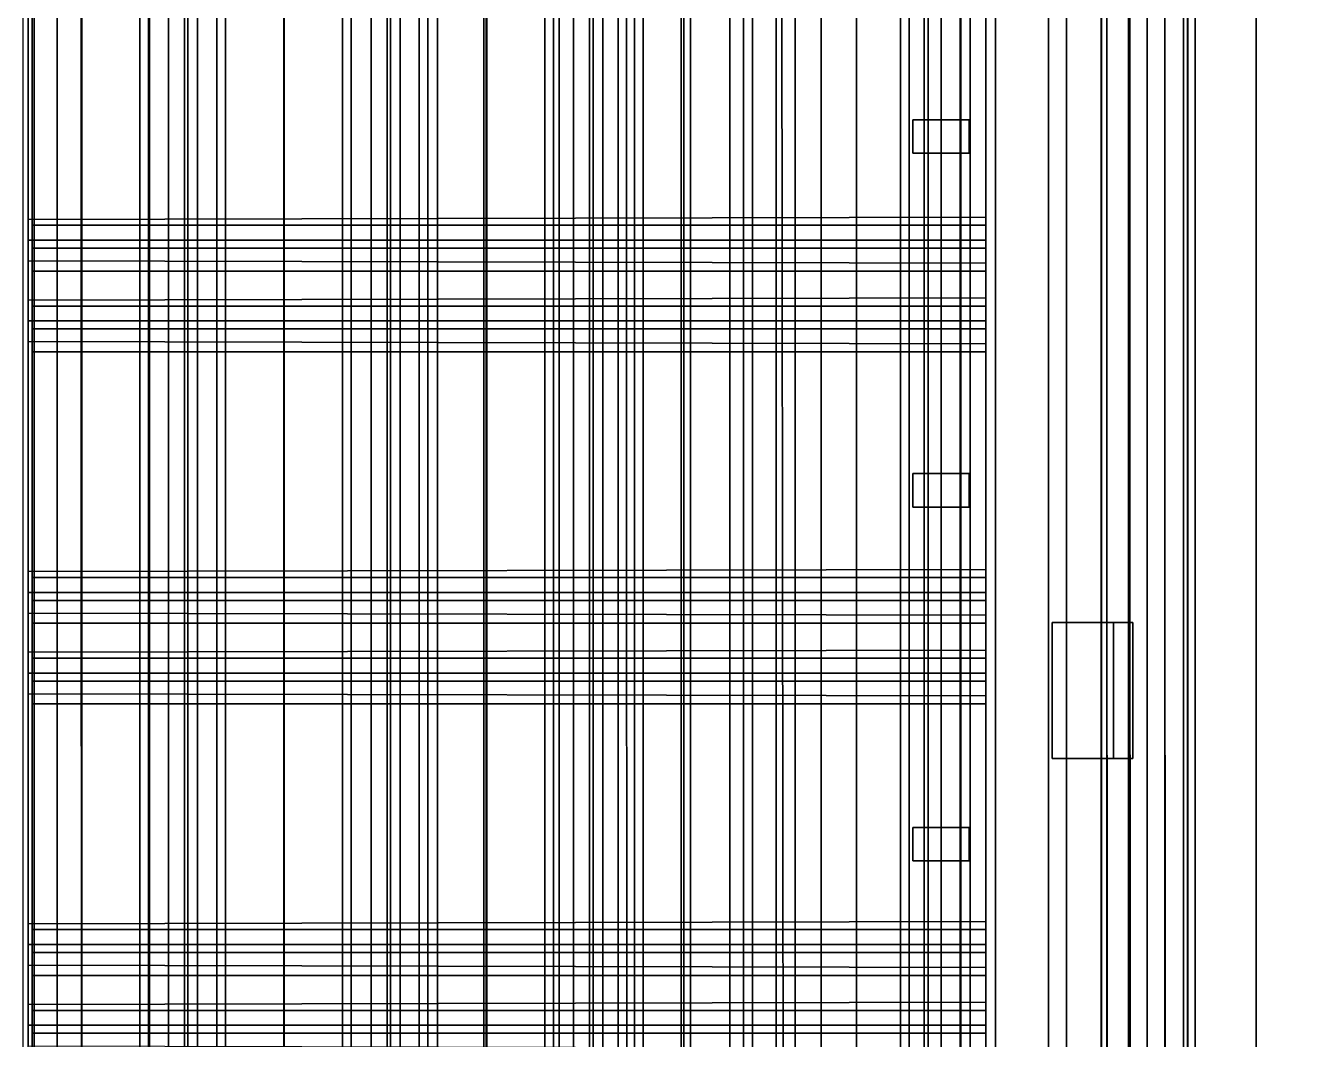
# Model space of a CAD drawing. Extents: x -7.1 to 8.3, y -8 to 8.
# Drawn here: x 3.812 to 5.397, y -0.459 to 0.797 of the extents above; entities that cross this region are included whole.
import ezdxf

# ---------------------------------------------------------------- set-up
doc = ezdxf.new("R2010")
doc.units = 0

msp = doc.modelspace()

# ---------------------------------------------------------------- linework, layer by layer
for points in [[(7.8057, 8), (-6.5579, 8), (7.8057, -8)], [(-6.5579, -8), (7.8057, -8), (-6.5579, 8)], [(7.8057, 8, -0.7914), (7.8057, -8, -0.7914), (-6.5579, -8, -0.7914)], [(-6.5579, -8, -0.7914), (-6.5579, 8, -0.7914), (7.8057, 8, -0.7914)], [(-3.2991, 4.2917, 0.1161), (-3.3991, -4.392, 0.1161), (5.2009, -4.392, 0.1161), (5.2009, 4.2917, 0.1161)], [(5.2009, 4.2917, 0.1161), (5.2009, -4.392, 0.1161), (5.2009, -4.392, 0.0161), (5.2009, 4.2917, 0.0161)], [(5.2457, -4.3267, 11.3955), (5.2457, 4.1167, 11.3955), (5.3359, 4.2159, 11.4367), (5.3359, -4.4259, 11.4367)], [(5.3359, -4.4259, 11.4367), (5.3359, 4.2159, 11.4367), (5.2602, 4.0183, 12.0671), (5.2602, -4.2283, 12.0671)], [(5.1775, -4.1564, 11.965), (5.1775, 3.9464, 11.965), (5.2457, 4.1167, 11.3955), (5.2457, -4.3267, 11.3955)], [(5.2508, 4.0495, 3.8661), (5.2508, -4.2499, 3.8661), (5.1508, -4.15, 3.8661), (5.1508, 3.9495, 3.8661)], [(5.2508, -4.2499, 3.6661), (5.2508, 4.0495, 3.6661), (5.1508, 3.9495, 3.6661), (5.1508, -4.15, 3.6661)], [(5.2508, 4.0495, 3.4661), (5.2508, -4.2499, 3.4661), (5.1508, -4.15, 3.4661), (5.1508, 3.9495, 3.4661)], [(5.2508, -4.2499, 3.2661), (5.2508, 4.0495, 3.2661), (5.1508, 3.9495, 3.2661), (5.1508, -4.15, 3.2661)], [(5.2508, -4.2499, 6.3661), (5.2508, 4.0495, 6.3661), (5.1508, 3.9495, 6.3661), (5.1508, -4.15, 6.3661)], [(5.2508, 4.0495, 6.5661), (5.2508, -4.2499, 6.5661), (5.1508, -4.15, 6.5661), (5.1508, 3.9495, 6.5661)], [(5.2508, -4.2499, 6.7661), (5.2508, 4.0495, 6.7661), (5.1508, 3.9495, 6.7661), (5.1508, -4.15, 6.7661)], [(5.2508, 4.0495, 6.9661), (5.2508, -4.2499, 6.9661), (5.1508, -4.15, 6.9661), (5.1508, 3.9495, 6.9661)], [(5.2224, 4.0211, 4.0661), (5.2224, -4.2215, 4.0661), (5.2508, -4.2499, 4.0376), (5.2508, 4.0495, 4.0376)], [(5.2508, 4.0495, 3.0945), (5.2508, -4.2499, 3.0945), (5.2224, -4.2215, 3.0661), (5.2224, 4.0211, 3.0661)], [(5.2508, 4.0495, 6.1945), (5.2508, -4.2499, 6.1945), (5.2224, -4.2215, 6.1661), (5.2224, 4.0211, 6.1661)], [(5.2224, 4.0211, 7.166), (5.2224, -4.2215, 7.166), (5.2508, -4.2499, 7.1376), (5.2508, 4.0495, 7.1376)], [(5.2508, 4.0495, 3.8661), (5.2508, 4.0495, 4.0376), (5.2508, -4.2499, 4.0376), (5.2508, -4.2499, 3.8661)], [(5.2508, 4.0495, 3.0945), (5.2508, 4.0495, 3.2661), (5.2508, -4.2499, 3.2661), (5.2508, -4.2499, 3.0945)], [(5.2508, 4.0495, 3.4661), (5.2508, 4.0495, 3.6661), (5.2508, -4.2499, 3.6661), (5.2508, -4.2499, 3.4661)], [(5.2508, 4.0495, 6.9661), (5.2508, 4.0495, 7.1376), (5.2508, -4.2499, 7.1376), (5.2508, -4.2499, 6.9661)], [(5.2508, 4.0495, 6.1945), (5.2508, 4.0495, 6.3661), (5.2508, -4.2499, 6.3661), (5.2508, -4.2499, 6.1945)], [(5.2508, 4.0495, 6.5661), (5.2508, 4.0495, 6.7661), (5.2508, -4.2499, 6.7661), (5.2508, -4.2499, 6.5661)], [(5.2513, -4.2504, 9.3363), (5.2508, 4.04, 9.336), (5.1508, 3.94, 9.336), (5.1512, -4.1504, 9.3363)], [(5.2508, 4.04, 9.556), (5.2513, -4.2504, 9.5564), (5.1512, -4.1504, 9.5564), (5.1508, 3.94, 9.556)], [(5.2513, -4.2504, 9.7764), (5.2508, 4.04, 9.776), (5.1508, 3.94, 9.776), (5.1512, -4.1504, 9.7764)], [(5.2508, 4.04, 9.996), (5.2512, -4.2504, 9.9964), (5.1513, -4.1504, 9.9964), (5.1508, 3.94, 9.996)], [(5.2224, 4.0115, 10.216), (5.2228, -4.2219, 10.2164), (5.2513, -4.2504, 10.188), (5.2508, 4.04, 10.1876)], [(5.2508, 4.04, 9.1445), (5.2513, -4.2504, 9.1448), (5.2228, -4.2219, 9.1163), (5.2224, 4.0115, 9.116)], [(5.2508, 4.04, 9.556), (5.2508, 4.04, 9.776), (5.2513, -4.2504, 9.7764), (5.2513, -4.2504, 9.5564)], [(5.2508, 4.04, 9.996), (5.2508, 4.04, 10.1876), (5.2513, -4.2504, 10.188), (5.2512, -4.2504, 9.9964)], [(5.2508, 4.04, 9.1445), (5.2508, 4.04, 9.336), (5.2513, -4.2504, 9.3363), (5.2513, -4.2504, 9.1448)], [(3.965, 3.2058, 12.0661), (3.965, -3.4158, 12.0661), (5.2602, -4.2283, 12.0671), (5.2602, 4.0183, 12.0671)], [(5.2224, 4.0211, 3.0661), (5.2224, -4.2215, 3.0661), (5.1793, -4.1784, 3.0661), (5.1793, 3.978, 3.0661)], [(5.2224, -4.2215, 4.0661), (5.2224, 4.0211, 4.0661), (5.1793, 3.978, 4.0661), (5.1793, -4.1784, 4.0661)], [(5.2224, -4.2215, 7.166), (5.2224, 4.0211, 7.166), (5.1793, 3.978, 7.166), (5.1793, -4.1784, 7.166)], [(5.2224, 4.0211, 6.1661), (5.2224, -4.2215, 6.1661), (5.1793, -4.1784, 6.1661), (5.1793, 3.978, 6.1661)], [(5.2224, 4.0115, 9.116), (5.2228, -4.2219, 9.1163), (5.1797, -4.1788, 9.1163), (5.1793, 3.9684, 9.116)], [(5.2228, -4.2219, 10.2164), (5.2224, 4.0115, 10.216), (5.1793, 3.9684, 10.216), (5.1797, -4.1788, 10.2164)], [(3.8009, 2.9, 3.0161), (3.8009, -3, 3.0161), (5.2009, -4.2, 3.0161), (5.2009, 3.9996, 3.0161)], [(5.2009, 3.9996, 2.9161), (5.2009, -4.2, 2.9161), (3.8009, -3, 2.9161), (3.8009, 2.9, 2.9161)], [(5.2009, 3.9996, 3.0161), (5.2009, -4.2, 3.0161), (5.2009, -4.2, 2.9161), (5.2009, 3.9996, 2.9161)], [(5.1508, 3.9495, 4.0376), (5.1508, -4.15, 4.0376), (5.1793, -4.1784, 4.0661), (5.1793, 3.978, 4.0661)], [(5.1793, 3.978, 3.0661), (5.1793, -4.1784, 3.0661), (5.1508, -4.15, 3.0945), (5.1508, 3.9495, 3.0945)], [(5.1793, 3.978, 6.1661), (5.1793, -4.1784, 6.1661), (5.1508, -4.15, 6.1945), (5.1508, 3.9495, 6.1945)], [(5.1508, 3.9495, 7.1376), (5.1508, -4.15, 7.1376), (5.1793, -4.1784, 7.166), (5.1793, 3.978, 7.166)], [(5.1508, 3.94, 10.1876), (5.1512, -4.1504, 10.188), (5.1797, -4.1788, 10.2164), (5.1793, 3.9684, 10.216)], [(5.1793, 3.9684, 9.116), (5.1797, -4.1788, 9.1163), (5.1512, -4.1504, 9.1448), (5.1508, 3.94, 9.1445)], [(5.1508, -4.15, 3.0945), (5.1508, -4.15, 3.2661), (5.1508, 3.9495, 3.2661), (5.1508, 3.9495, 3.0945)], [(5.1508, -4.15, 3.4661), (5.1508, -4.15, 3.6661), (5.1508, 3.9495, 3.6661), (5.1508, 3.9495, 3.4661)], [(5.1508, -4.15, 3.8661), (5.1508, -4.15, 4.0376), (5.1508, 3.9495, 4.0376), (5.1508, 3.9495, 3.8661)], [(5.1508, -4.15, 6.1945), (5.1508, -4.15, 6.3661), (5.1508, 3.9495, 6.3661), (5.1508, 3.9495, 6.1945)], [(5.1508, -4.15, 6.9661), (5.1508, -4.15, 7.1376), (5.1508, 3.9495, 7.1376), (5.1508, 3.9495, 6.9661)], [(5.1508, -4.15, 6.5661), (5.1508, -4.15, 6.7661), (5.1508, 3.9495, 6.7661), (5.1508, 3.9495, 6.5661)], [(5.1775, 3.9464, 11.965), (5.1775, -4.1564, 11.965), (3.965, -3.4158, 11.9661), (3.965, 3.2058, 11.9661)], [(5.1513, -4.1504, 9.9964), (5.1512, -4.1504, 10.188), (5.1508, 3.94, 10.1876), (5.1508, 3.94, 9.996)], [(5.1512, -4.1504, 9.5564), (5.1512, -4.1504, 9.7764), (5.1508, 3.94, 9.776), (5.1508, 3.94, 9.556)], [(5.1512, -4.1504, 9.1448), (5.1512, -4.1504, 9.3363), (5.1508, 3.94, 9.336), (5.1508, 3.94, 9.1445)], [(5.013, 3.9113, 9.0674), (5.013, -1.7104, 9.0672), (5.1439, -1.7104, 9.0667), (5.1439, 3.9113, 9.0669)], [(5.144, 3.795, 8.9236), (5.144, -4.05, 8.9234), (5.013, -4.05, 8.9239), (5.013, 3.795, 8.9241)], [(5.013, 3.795, 8.9241), (5.013, -4.05, 8.9239), (5.013, -4.05, 9.0672), (5.013, 3.795, 9.0674)], [(5.144, -4.05, 8.9234), (5.144, 3.795, 8.9236), (5.1439, 3.795, 9.0669), (5.1439, -4.05, 9.0667)], [(4.8409, -3.6239, 11.9216), (4.5766, -3.4882, 11.9216), (4.5766, 3.2971, 11.9216), (4.8409, 3.4327, 11.9216)], [(4.8409, 3.4327, 11.9216), (4.8409, 3.2971, 12.0651), (4.8409, -3.4882, 12.0651), (4.8409, -3.6239, 11.9216)], [(3.9531, 3.2785, 12.1538), (3.9531, -3.4697, 12.1539), (3.9639, -3.4883, 12.1486), (3.9638, 3.2971, 12.1486)], [(3.9638, 3.2971, 12.1486), (3.9639, -3.4883, 12.1486), (4.0127, -3.4883, 12.0642), (4.0127, 3.2971, 12.0642)], [(3.9886, -3.4697, 12.0589), (3.9886, 3.2785, 12.0589), (4.0127, 3.2971, 12.0642), (4.0127, -3.4883, 12.0642)], [(4.0484, 3.2971, 12.1476), (4.0085, 3.2971, 12.0628), (4.0085, -3.4883, 12.0628), (4.0485, -3.4883, 12.1477)], [(4.0245, 3.2785, 12.0577), (4.0245, -3.4697, 12.0577), (4.0085, -3.4883, 12.0628), (4.0085, 3.2971, 12.0628)], [(4.0592, -3.4697, 12.153), (4.0591, 3.2785, 12.153), (4.0484, 3.2971, 12.1476), (4.0485, -3.4883, 12.1477)], [(4.204, 3.2785, 12.1536), (4.204, -3.4697, 12.1536), (4.2148, -3.4883, 12.1484), (4.2147, 3.2971, 12.1484)], [(4.2147, 3.2971, 12.1484), (4.2148, -3.4883, 12.1484), (4.2636, -3.4883, 12.0639), (4.2636, 3.2971, 12.0639)], [(4.2395, -3.4697, 12.0586), (4.2395, 3.2785, 12.0586), (4.2636, 3.2971, 12.0639), (4.2636, -3.4883, 12.0639)], [(4.2989, 3.2971, 12.1428), (4.2594, 3.2971, 12.0579), (4.2594, -3.4883, 12.0579), (4.299, -3.4883, 12.1428)], [(4.2754, 3.2785, 12.0527), (4.2754, -3.4697, 12.0527), (4.2594, -3.4883, 12.0579), (4.2594, 3.2971, 12.0579)], [(4.3097, -3.4697, 12.1482), (4.3096, 3.2785, 12.1482), (4.2989, 3.2971, 12.1428), (4.299, -3.4883, 12.1428)], [(4.4545, 3.2785, 12.1494), (4.4545, -3.4697, 12.1494), (4.4653, -3.4883, 12.1442), (4.4653, 3.2971, 12.1442)], [(4.4653, 3.2971, 12.1442), (4.4653, -3.4883, 12.1442), (4.5145, -3.4883, 12.06), (4.5145, 3.2971, 12.06)], [(4.4904, -3.4697, 12.0545), (4.4904, 3.2785, 12.0545), (4.5145, 3.2971, 12.06), (4.5145, -3.4883, 12.06)], [(4.5456, 3.2971, 12.1478), (4.5102, 3.2971, 12.061), (4.5102, -3.4883, 12.061), (4.5456, -3.4883, 12.1478)], [(4.5265, 3.2785, 12.0567), (4.5265, -3.4697, 12.0567), (4.5102, -3.4883, 12.061), (4.5102, 3.2971, 12.061)], [(4.5561, -3.4697, 12.1537), (4.556, 3.2785, 12.1537), (4.5456, 3.2971, 12.1478), (4.5456, -3.4883, 12.1478)], [(4.5766, 3.2971, 11.9216), (4.5766, -3.4882, 11.9216), (4.5766, -3.4882, 12.038), (4.5766, 3.2971, 12.0381)], [(4.5766, 3.2971, 12.0381), (4.5766, -3.4882, 12.038), (4.8409, -3.4882, 12.0651), (4.8409, 3.2971, 12.0651)], [(4.7006, 3.2785, 12.1619), (4.7007, -3.4697, 12.162), (4.7117, -3.4883, 12.1573), (4.7117, 3.2971, 12.1573)], [(4.7117, 3.2971, 12.1573), (4.7117, -3.4883, 12.1573), (4.7649, -3.4883, 12.0756), (4.7649, 3.2971, 12.0756)], [(4.7411, -3.4697, 12.069), (4.7411, 3.2785, 12.069), (4.7649, 3.2971, 12.0756), (4.7649, -3.4883, 12.0756)], [(4.3793, 3.2955, 13.9151), (4.3793, -3.494, 13.9151), (4.3216, -3.494, 13.9944), (4.3216, 3.2955, 13.9944)], [(4.3216, 3.2955, 13.9944), (4.3216, -3.494, 13.9944), (4.3216, -3.494, 14.0925), (4.3216, 3.2955, 14.0925)], [(4.3216, 3.2955, 14.0925), (4.3216, -3.494, 14.0925), (4.3793, -3.494, 14.1719), (4.3793, 3.2955, 14.1719)], [(4.4726, 3.2955, 13.8847), (4.4726, -3.494, 13.8847), (4.3793, -3.494, 13.9151), (4.3793, 3.2955, 13.9151)], [(4.3793, 3.2955, 14.1719), (4.3793, -3.494, 14.1719), (4.4726, -3.494, 14.2022), (4.4726, 3.2955, 14.2022)], [(4.4726, 3.2955, 14.2022), (4.4726, -3.494, 14.2022), (4.5659, -3.494, 14.1719), (4.5659, 3.2955, 14.1719)], [(4.5659, 3.2955, 13.9151), (4.5659, -3.494, 13.9151), (4.4726, -3.494, 13.8847), (4.4726, 3.2955, 13.8847)], [(4.5659, 3.2955, 14.1719), (4.5659, -3.494, 14.1719), (4.6235, -3.494, 14.0925), (4.6235, 3.2955, 14.0925)], [(4.6235, 3.2955, 13.9944), (4.6235, -3.494, 13.9944), (4.5659, -3.494, 13.9151), (4.5659, 3.2955, 13.9151)], [(4.6235, 3.2955, 14.0925), (4.6235, -3.494, 14.0925), (4.6235, -3.494, 13.9944), (4.6235, 3.2955, 13.9944)], [(3.8811, -3.4697, 12.0323), (3.7736, -3.4697, 12.0579), (3.7736, 3.2785, 12.0579), (3.8811, 3.2785, 12.0323)], [(3.8807, -3.4697, 12.1796), (3.8806, 3.2785, 12.1796), (3.8082, 3.2785, 12.1532), (3.8083, -3.4697, 12.1532)], [(3.9531, -3.4697, 12.1539), (3.9531, 3.2785, 12.1538), (3.8806, 3.2785, 12.1796), (3.8807, -3.4697, 12.1796)], [(3.9886, -3.4697, 12.0589), (3.8811, -3.4697, 12.0323), (3.8811, 3.2785, 12.0323), (3.9886, 3.2785, 12.0589)], [(4.132, -3.4697, 12.032), (4.0245, -3.4697, 12.0577), (4.0245, 3.2785, 12.0577), (4.132, 3.2785, 12.032)], [(4.1316, -3.4697, 12.1794), (4.1315, 3.2785, 12.1794), (4.0591, 3.2785, 12.153), (4.0592, -3.4697, 12.153)], [(4.204, -3.4697, 12.1536), (4.204, 3.2785, 12.1536), (4.1315, 3.2785, 12.1794), (4.1316, -3.4697, 12.1794)], [(4.2395, -3.4697, 12.0586), (4.132, -3.4697, 12.032), (4.132, 3.2785, 12.032), (4.2395, 3.2785, 12.0586)], [(4.383, -3.4697, 12.0275), (4.2754, -3.4697, 12.0527), (4.2754, 3.2785, 12.0527), (4.383, 3.2785, 12.0275)], [(4.382, -3.4697, 12.1749), (4.3819, 3.2785, 12.1749), (4.3096, 3.2785, 12.1482), (4.3097, -3.4697, 12.1482)], [(4.4545, -3.4697, 12.1494), (4.4545, 3.2785, 12.1494), (4.3819, 3.2785, 12.1749), (4.382, -3.4697, 12.1749)], [(4.4904, -3.4697, 12.0545), (4.383, -3.4697, 12.0275), (4.383, 3.2785, 12.0275), (4.4904, 3.2785, 12.0545)], [(4.6352, -3.4697, 12.0368), (4.5265, -3.4697, 12.0567), (4.5265, 3.2785, 12.0567), (4.6352, 3.2785, 12.0368)], [(4.627, -3.4697, 12.1839), (4.6269, 3.2785, 12.1839), (4.556, 3.2785, 12.1537), (4.5561, -3.4697, 12.1537)], [(4.7007, -3.4697, 12.162), (4.7006, 3.2785, 12.1619), (4.6269, 3.2785, 12.1839), (4.627, -3.4697, 12.1839)], [(4.7411, -3.4697, 12.069), (4.6352, -3.4697, 12.0368), (4.6352, 3.2785, 12.0368), (4.7411, 3.2785, 12.069)], [(3.965, 3.2058, 12.0227), (-2.1453, -3.4158, 12.0227), (-2.9817, -2.9434, 12.0227)], [(-2.9817, -2.9434, 12.0227), (-2.6282, 3.0792, 12.0227), (3.965, 3.2058, 12.0227)], [(3.965, -3.4158, 12.0327), (-2.1453, 3.2058, 12.0327), (-2.9817, 2.7334, 12.0327)], [(3.965, 3.2058, 12.0227), (3.965, -3.4158, 12.0227), (-2.1453, -3.4158, 12.0227)], [(3.965, -3.4158, 12.0327), (3.965, 3.2058, 12.0327), (-2.1453, 3.2058, 12.0327)], [(3.965, 3.2058, 11.9661), (3.965, -3.4158, 11.9661), (3.965, -3.4158, 12.0661), (3.965, 3.2058, 12.0661)], [(5.1009, 3.0005, 6.0164), (5.1009, -1.7099, 5.9661), (5.0009, -1.7099, 5.9661), (5.0009, 3.0005, 6.0164)], [(5.0009, 3.0005, 6.0164), (5.0009, -1.7099, 5.9661), (5.0009, -1.7109, 6.0661), (5.0009, 2.9995, 6.1164)], [(5.0009, 2.9995, 6.1164), (5.0009, -1.7109, 6.0661), (5.1009, -1.7109, 6.0661), (5.1009, 2.9995, 6.1164)], [(5.1009, -1.7099, 5.9661), (5.1009, 3.0005, 6.0164), (5.1009, 2.9995, 6.1164), (5.1009, -1.7109, 6.0661)], [(5.0785, 2.8159, 0.1161), (5.0785, 2.8159, 2.9098), (5.0785, -2.9159, 2.9098), (5.0785, -2.9159, 0.1161)], [(-2.9817, 2.7334, 12.0327), (-2.6282, -3.2892, 12.0327), (3.965, -3.4158, 12.0327)], [(4.9813, -1.7004, 4.0628), (4.8953, -1.7004, 4.0628), (4.8953, 2.6632, 7.1664), (4.9813, 2.6632, 7.1664)], [(4.9813, -1.7004, 7.1628), (4.8953, -1.7004, 7.1628), (4.8954, 2.6632, 10.1664), (4.9813, 2.6632, 10.1664)], [(4.8953, 2.6632, 7.1664), (4.8953, -1.7004, 4.0628), (4.9058, -1.7004, 4.0922), (4.9058, 2.6632, 7.1957)], [(4.8954, 2.6632, 10.1664), (4.8953, -1.7004, 7.1628), (4.9058, -1.7004, 7.1922), (4.9059, 2.6632, 10.1958)], [(4.9294, -1.7004, 4.1089), (4.9294, 2.6632, 7.2125), (4.9058, 2.6632, 7.1957), (4.9058, -1.7004, 4.0922)], [(4.9294, -1.7004, 7.2089), (4.9294, 2.6632, 10.2125), (4.9059, 2.6632, 10.1958), (4.9058, -1.7004, 7.1922)], [(4.9246, 2.6632, 7.0664), (4.9246, -1.7004, 3.9628), (4.9246, -1.7004, 4.0628), (4.9246, 2.6632, 7.1664)], [(4.9246, 2.6632, 10.0664), (4.9246, -1.7004, 7.0628), (4.9246, -1.7004, 7.1628), (4.9246, 2.6632, 10.1664)], [(4.969, 2.6632, 7.0664), (4.969, -1.7004, 3.9628), (4.9246, -1.7004, 3.9628), (4.9246, 2.6632, 7.0664)], [(4.969, 2.6632, 10.0664), (4.969, -1.7004, 7.0628), (4.9246, -1.7004, 7.0628), (4.9246, 2.6632, 10.0664)], [(4.9457, -1.7004, 7.2089), (4.9457, 2.6632, 10.2125), (4.9294, 2.6632, 10.2125), (4.9294, -1.7004, 7.2089)], [(4.9457, -1.7004, 4.1089), (4.9457, 2.6632, 7.2125), (4.9294, 2.6632, 7.2125), (4.9294, -1.7004, 4.1089)], [(4.9698, -1.7004, 4.0923), (4.9698, 2.6632, 7.1959), (4.9457, 2.6632, 7.2125), (4.9457, -1.7004, 4.1089)], [(4.9698, -1.7004, 7.1924), (4.9698, 2.6632, 10.1959), (4.9457, 2.6632, 10.2125), (4.9457, -1.7004, 7.2089)], [(4.969, 2.6632, 7.1664), (4.969, -1.7004, 4.0628), (4.969, -1.7004, 3.9628), (4.969, 2.6632, 7.0664)], [(4.969, 2.6632, 10.1664), (4.969, -1.7004, 7.1628), (4.969, -1.7004, 7.0628), (4.969, 2.6632, 10.0664)], [(4.9813, -1.7004, 4.0628), (4.9813, 2.6632, 7.1664), (4.9698, 2.6632, 7.1959), (4.9698, -1.7004, 4.0923)], [(4.9813, -1.7004, 7.1628), (4.9813, 2.6632, 10.1664), (4.9698, 2.6632, 10.1959), (4.9698, -1.7004, 7.1924)], [(3.8508, -1.6604, 9.336), (3.8508, 2.6197, 9.336), (3.7508, 2.6197, 9.336), (3.7508, -1.7604, 9.336)], [(3.8508, 2.6197, 9.556), (3.8508, -1.6604, 9.556), (3.7508, -1.7604, 9.556), (3.7508, 2.6197, 9.556)], [(3.8508, -1.6604, 9.776), (3.8508, 2.6197, 9.776), (3.7508, 2.6197, 9.776), (3.7508, -1.7604, 9.776)], [(3.8508, 2.6197, 9.996), (3.8508, -1.6604, 9.996), (3.7508, -1.7604, 9.996), (3.7508, 2.6197, 9.996)], [(3.8224, 2.6197, 9.116), (3.8224, -1.6888, 9.116), (3.7793, -1.7319, 9.116), (3.7793, 2.6197, 9.116)], [(3.8224, -1.6888, 10.216), (3.8224, 2.6197, 10.216), (3.7793, 2.6197, 10.216), (3.7793, -1.7319, 10.216)], [(3.8508, 2.6197, 9.1445), (3.8508, -1.6604, 9.1445), (3.8224, -1.6888, 9.116), (3.8224, 2.6197, 9.116)], [(3.8224, 2.6197, 10.216), (3.8224, -1.6888, 10.216), (3.8508, -1.6604, 10.1876), (3.8508, 2.6197, 10.1876)], [(3.8508, -1.6604, 9.556), (3.8508, 2.6197, 9.556), (3.8508, 2.6197, 9.776), (3.8508, -1.6604, 9.776)], [(3.8508, -1.6604, 9.996), (3.8508, 2.6197, 9.996), (3.8508, 2.6197, 10.1876), (3.8508, -1.6604, 10.1876)], [(3.8508, -1.6604, 9.1445), (3.8508, 2.6197, 9.1445), (3.8508, 2.6197, 9.336), (3.8508, -1.6604, 9.336)], [(4.7969, 2.6225, 2.7249), (4.7969, -2.65, 2.7249), (4.7522, -2.6052, 2.8048), (4.746, 2.5661, 2.8048)], [(4.7969, 2.6225, 0.1161), (4.7969, -2.65, 0.1161), (4.7969, -2.65, 2.7249), (4.7969, 2.6225, 2.7249)], [(4.746, 2.5661, 2.8048), (4.7522, -2.6052, 2.8048), (4.684, -2.5371, 2.8378), (4.684, 2.5096, 2.8378)], [(-1.7862, 2.5096, 2.8378), (4.684, 2.5096, 2.8378), (1.856, -2.5371, 2.8378), (-1.7862, -3.9576, 2.8378)], [(4.684, 2.5096, 2.8378), (4.684, -2.5371, 2.8378), (1.856, -2.5371, 2.8378)], [(3.8149, 0.5571, 4.6527), (3.8149, 0.942, 4.6527), (5.0009, 0.9394, 4.6527), (5.0009, 0.5598, 4.6527)], [(5.0009, 0.8394, 4.7527), (5.0009, 0.4598, 4.7527), (5.0009, 0.5598, 4.6527), (5.0009, 0.9394, 4.6527)], [(3.8198, 0.4498, 7.7027), (3.8198, 0.8294, 7.7027), (3.8198, 0.9294, 7.6027), (3.8198, 0.5498, 7.6027)], [(3.8198, 0.5498, 7.6027), (3.8198, 0.9294, 7.6027), (5.0009, 0.9294, 7.6027), (5.0009, 0.5498, 7.6027)], [(5.0009, 0.8294, 7.7027), (5.0009, 0.4498, 7.7027), (5.0009, 0.5498, 7.6027), (5.0009, 0.9294, 7.6027)], [(5.0009, 0.4598, 4.7527), (5.0009, 0.8394, 4.7527), (3.8149, 0.8421, 4.7527), (3.8149, 0.4571, 4.7527)], [(5.0009, 0.4498, 7.7027), (5.0009, 0.8294, 7.7027), (3.8198, 0.8294, 7.7027), (3.8198, 0.4498, 7.7027)], [(4.9804, 0.639, 5.6976), (4.9804, 0.6806, 5.7307), (4.9103, 0.6806, 5.7307), (4.9103, 0.639, 5.6976)], [(4.9804, 0.6806, 4.7527), (4.9103, 0.6806, 4.7527), (4.9103, 0.6806, 5.7307), (4.9804, 0.6806, 5.7307)], [(4.9103, 0.6806, 4.7527), (4.9103, 0.639, 4.7527), (4.9103, 0.639, 5.6976), (4.9103, 0.6806, 5.7307)], [(4.9804, 0.639, 8.7307), (4.9804, 0.6806, 8.7638), (4.9103, 0.6806, 8.7638), (4.9103, 0.639, 8.7307)], [(4.9804, 0.6806, 7.7027), (4.9103, 0.6806, 7.7027), (4.9103, 0.6806, 8.7638), (4.9804, 0.6806, 8.7638)], [(4.9103, 0.6806, 7.7027), (4.9103, 0.639, 7.7027), (4.9103, 0.639, 8.7307), (4.9103, 0.6806, 8.7638)], [(4.9804, 0.639, 4.7527), (4.9804, 0.6806, 4.7527), (4.9804, 0.6806, 5.7307), (4.9804, 0.639, 5.6976)], [(4.9804, 0.639, 7.7027), (4.9804, 0.6806, 7.7027), (4.9804, 0.6806, 8.7638), (4.9804, 0.639, 8.7307)], [(4.9103, 0.639, 4.7527), (4.9804, 0.639, 4.7527), (4.9804, 0.639, 5.6976), (4.9103, 0.639, 5.6976)], [(4.9103, 0.639, 7.7027), (4.9804, 0.639, 7.7027), (4.9804, 0.639, 8.7307), (4.9103, 0.639, 8.7307)], [(5.0009, 0.5314, 4.6244), (3.8149, 0.5314, 4.627), (3.8149, 0.5571, 4.6527), (5.0009, 0.5598, 4.6527)], [(5.0009, 0.4314, 4.7244), (5.0009, 0.5314, 4.6244), (5.0009, 0.5598, 4.6527), (5.0009, 0.4598, 4.7527)], [(3.8198, 0.4498, 7.7027), (3.8198, 0.5498, 7.6027), (3.8198, 0.5214, 7.5744), (3.8198, 0.4214, 7.6744)], [(5.0009, 0.5214, 7.5744), (3.8198, 0.5214, 7.5744), (3.8198, 0.5498, 7.6027), (5.0009, 0.5498, 7.6027)], [(5.0009, 0.4214, 7.6744), (5.0009, 0.5214, 7.5744), (5.0009, 0.5498, 7.6027), (5.0009, 0.4498, 7.7027)], [(3.8149, 0.5314, 4.4057), (3.8149, 0.5314, 4.627), (5.0009, 0.5314, 4.6244), (5.0009, 0.5314, 4.4084)], [(5.0009, 0.503, 4.38), (3.8149, 0.5057, 4.38), (3.8149, 0.5314, 4.4057), (5.0009, 0.5314, 4.4084)], [(5.0009, 0.4314, 4.7244), (5.0009, 0.4314, 4.5084), (5.0009, 0.5314, 4.4084), (5.0009, 0.5314, 4.6244)], [(5.0009, 0.403, 4.48), (5.0009, 0.503, 4.38), (5.0009, 0.5314, 4.4084), (5.0009, 0.4314, 4.5084)], [(3.8198, 0.4214, 7.4584), (3.8198, 0.4214, 7.6744), (3.8198, 0.5214, 7.5744), (3.8198, 0.5214, 7.3584)], [(3.8198, 0.5214, 7.3584), (3.8198, 0.5214, 7.5744), (5.0009, 0.5214, 7.5744), (5.0009, 0.5214, 7.3584)], [(3.8198, 0.4214, 7.4584), (3.8198, 0.5214, 7.3584), (3.8198, 0.493, 7.33), (3.8198, 0.393, 7.43)], [(5.0009, 0.493, 7.33), (3.8198, 0.493, 7.33), (3.8198, 0.5214, 7.3584), (5.0009, 0.5214, 7.3584)], [(5.0009, 0.4214, 7.6744), (5.0009, 0.4214, 7.4584), (5.0009, 0.5214, 7.3584), (5.0009, 0.5214, 7.5744)], [(5.0009, 0.393, 7.43), (5.0009, 0.493, 7.33), (5.0009, 0.5214, 7.3584), (5.0009, 0.4214, 7.4584)], [(3.8149, 0.1208, 4.38), (3.8149, 0.5057, 4.38), (5.0009, 0.503, 4.38), (5.0009, 0.1234, 4.38)], [(3.8198, 0.0134, 7.43), (3.8198, 0.393, 7.43), (3.8198, 0.493, 7.33), (3.8198, 0.1134, 7.33)], [(3.8198, 0.1134, 7.33), (3.8198, 0.493, 7.33), (5.0009, 0.493, 7.33), (5.0009, 0.1134, 7.33)], [(5.0009, 0.403, 4.48), (5.0009, 0.0234, 4.48), (5.0009, 0.1234, 4.38), (5.0009, 0.503, 4.38)], [(5.0009, 0.393, 7.43), (5.0009, 0.0134, 7.43), (5.0009, 0.1134, 7.33), (5.0009, 0.493, 7.33)], [(5.0009, 0.4598, 4.7527), (3.8149, 0.4571, 4.7527), (3.8149, 0.4314, 4.727), (5.0009, 0.4314, 4.7244)], [(5.0009, 0.4498, 7.7027), (3.8198, 0.4498, 7.7027), (3.8198, 0.4214, 7.6744), (5.0009, 0.4214, 7.6744)], [(5.0009, 0.4314, 4.5084), (5.0009, 0.4314, 4.7244), (3.8149, 0.4314, 4.727), (3.8149, 0.4314, 4.5057)], [(5.0009, 0.4314, 4.5084), (3.8149, 0.4314, 4.5057), (3.8149, 0.4057, 4.48), (5.0009, 0.403, 4.48)], [(5.0009, 0.4214, 7.4584), (5.0009, 0.4214, 7.6744), (3.8198, 0.4214, 7.6744), (3.8198, 0.4214, 7.4584)], [(5.0009, 0.4214, 7.4584), (3.8198, 0.4214, 7.4584), (3.8198, 0.393, 7.43), (5.0009, 0.393, 7.43)], [(5.0009, 0.0234, 4.48), (5.0009, 0.403, 4.48), (3.8149, 0.4057, 4.48), (3.8149, 0.0208, 4.48)], [(5.0009, 0.0134, 7.43), (5.0009, 0.393, 7.43), (3.8198, 0.393, 7.43), (3.8198, 0.0134, 7.43)], [(4.9804, 0.2006, 5.3867), (4.9804, 0.2422, 5.4198), (4.9103, 0.2422, 5.4198), (4.9103, 0.2006, 5.3867)], [(4.9804, 0.2422, 4.48), (4.9103, 0.2422, 4.48), (4.9103, 0.2422, 5.4198), (4.9804, 0.2422, 5.4198)], [(4.9103, 0.2422, 4.48), (4.9103, 0.2006, 4.48), (4.9103, 0.2006, 5.3867), (4.9103, 0.2422, 5.4198)], [(4.9804, 0.2006, 8.4263), (4.9804, 0.2422, 8.4593), (4.9103, 0.2422, 8.4593), (4.9103, 0.2006, 8.4263)], [(4.9804, 0.2422, 7.43), (4.9103, 0.2422, 7.43), (4.9103, 0.2422, 8.4593), (4.9804, 0.2422, 8.4593)], [(4.9103, 0.2422, 7.43), (4.9103, 0.2006, 7.43), (4.9103, 0.2006, 8.4263), (4.9103, 0.2422, 8.4593)], [(4.9804, 0.2006, 4.48), (4.9804, 0.2422, 4.48), (4.9804, 0.2422, 5.4198), (4.9804, 0.2006, 5.3867)], [(4.9804, 0.2006, 7.43), (4.9804, 0.2422, 7.43), (4.9804, 0.2422, 8.4593), (4.9804, 0.2006, 8.4263)], [(4.9103, 0.2006, 4.48), (4.9804, 0.2006, 4.48), (4.9804, 0.2006, 5.3867), (4.9103, 0.2006, 5.3867)], [(4.9103, 0.2006, 7.43), (4.9804, 0.2006, 7.43), (4.9804, 0.2006, 8.4263), (4.9103, 0.2006, 8.4263)], [(5.0009, 0.095, 4.3516), (3.8149, 0.095, 4.3543), (3.8149, 0.1208, 4.38), (5.0009, 0.1234, 4.38)], [(3.8198, 0.0134, 7.43), (3.8198, 0.1134, 7.33), (3.8198, 0.085, 7.3016), (3.8198, -0.015, 7.4016)], [(5.0009, 0.085, 7.3016), (3.8198, 0.085, 7.3016), (3.8198, 0.1134, 7.33), (5.0009, 0.1134, 7.33)], [(5.0009, -0.005, 4.4516), (5.0009, 0.095, 4.3516), (5.0009, 0.1234, 4.38), (5.0009, 0.0234, 4.48)], [(5.0009, -0.015, 7.4016), (5.0009, 0.085, 7.3016), (5.0009, 0.1134, 7.33), (5.0009, 0.0134, 7.43)], [(3.8149, 0.095, 4.133), (3.8149, 0.095, 4.3543), (5.0009, 0.095, 4.3516), (5.0009, 0.095, 4.1357)], [(5.0009, 0.0667, 4.1073), (3.8149, 0.0693, 4.1073), (3.8149, 0.095, 4.133), (5.0009, 0.095, 4.1357)], [(3.8198, -0.015, 7.1857), (3.8198, -0.015, 7.4016), (3.8198, 0.085, 7.3016), (3.8198, 0.085, 7.0857)], [(3.8198, -0.015, 7.1857), (3.8198, 0.085, 7.0857), (3.8198, 0.0567, 7.0573), (3.8198, -0.0433, 7.1573)], [(3.8198, 0.085, 7.0857), (3.8198, 0.085, 7.3016), (5.0009, 0.085, 7.3016), (5.0009, 0.085, 7.0857)], [(5.0009, 0.0567, 7.0573), (3.8198, 0.0567, 7.0573), (3.8198, 0.085, 7.0857), (5.0009, 0.085, 7.0857)], [(5.0009, -0.005, 4.4516), (5.0009, -0.005, 4.2357), (5.0009, 0.095, 4.1357), (5.0009, 0.095, 4.3516)], [(5.0009, -0.0333, 4.2073), (5.0009, 0.0667, 4.1073), (5.0009, 0.095, 4.1357), (5.0009, -0.005, 4.2357)], [(5.0009, -0.015, 7.4016), (5.0009, -0.015, 7.1857), (5.0009, 0.085, 7.0857), (5.0009, 0.085, 7.3016)], [(5.0009, -0.0433, 7.1573), (5.0009, 0.0567, 7.0573), (5.0009, 0.085, 7.0857), (5.0009, -0.015, 7.1857)], [(3.8149, -0.3156, 4.1073), (3.8149, 0.0693, 4.1073), (5.0009, 0.0667, 4.1073), (5.0009, -0.3129, 4.1073)], [(5.0009, -0.0333, 4.2073), (5.0009, -0.4129, 4.2073), (5.0009, -0.3129, 4.1073), (5.0009, 0.0667, 4.1073)], [(3.8198, -0.4229, 7.1573), (3.8198, -0.0433, 7.1573), (3.8198, 0.0567, 7.0573), (3.8198, -0.3229, 7.0573)], [(3.8198, -0.3229, 7.0573), (3.8198, 0.0567, 7.0573), (5.0009, 0.0567, 7.0573), (5.0009, -0.3229, 7.0573)], [(5.0009, -0.0433, 7.1573), (5.0009, -0.4229, 7.1573), (5.0009, -0.3229, 7.0573), (5.0009, 0.0567, 7.0573)], [(5.0831, 0.0576, 10.167), (5.0831, 0.0576, 8.9445), (5.0831, -0.1108, 8.9445), (5.0831, -0.1108, 10.167)], [(5.1831, 0.0576, 8.9445), (5.0831, 0.0576, 8.9445), (5.0831, 0.0576, 10.167)], [(5.0831, 0.0576, 10.167), (5.1589, 0.0576, 10.2429), (5.1831, 0.0576, 10.2429)], [(5.0831, 0.0576, 10.167), (5.1831, 0.0576, 10.2429), (5.1831, 0.0576, 8.9445)], [(5.0831, -0.1108, 8.9445), (5.0831, 0.0576, 8.9445), (5.1831, 0.0576, 8.9445), (5.1831, -0.1108, 8.9445)], [(5.0831, 0.0576, 7.2041), (5.0831, 0.0576, 6.0107), (5.0831, -0.1108, 6.0107), (5.0831, -0.1108, 7.2041)], [(5.0831, 0.0576, 6.0107), (5.0831, 0.0576, 7.2041), (5.1831, 0.0576, 7.2041), (5.1831, 0.0576, 6.0107)], [(5.0831, 0.0576, 7.2041), (5.0831, -0.1108, 7.2041), (5.1831, -0.1108, 7.2041), (5.1831, 0.0576, 7.2041)], [(5.0831, -0.1108, 6.0107), (5.0831, 0.0576, 6.0107), (5.1831, 0.0576, 6.0107), (5.1831, -0.1108, 6.0107)], [(5.1589, -0.1108, 10.2429), (5.1589, 0.0576, 10.2429), (5.0831, 0.0576, 10.167), (5.0831, -0.1108, 10.167)], [(5.0831, 0.0576, 0.1161), (5.0831, 0.0576, 4.2081), (5.1831, 0.0576, 4.2081), (5.1831, 0.0576, 0.1161)], [(5.0831, 0.0576, 4.2081), (5.0831, -0.1108, 4.2081), (5.1831, -0.1108, 4.2081), (5.1831, 0.0576, 4.2081)], [(5.0831, 0.0576, 4.2081), (5.0831, 0.0576, 3.0147), (5.0831, -0.1108, 3.0147), (5.0831, -0.1108, 4.2081)], [(5.1589, 0.0576, 10.2429), (5.1589, -0.1108, 10.2429), (5.1831, -0.1108, 10.2429), (5.1831, 0.0576, 10.2429)], [(5.1831, -0.1108, 10.2429), (5.1831, -0.1108, 8.9445), (5.1831, 0.0576, 8.9445), (5.1831, 0.0576, 10.2429)], [(5.1831, -0.1108, 7.2041), (5.1831, -0.1108, 6.0107), (5.1831, 0.0576, 6.0107), (5.1831, 0.0576, 7.2041)], [(5.1831, -0.1108, 4.2081), (5.1831, -0.1108, 0.1161), (5.1831, 0.0576, 0.1161), (5.1831, 0.0576, 4.2081)], [(5.0009, 0.0234, 4.48), (3.8149, 0.0208, 4.48), (3.8149, -0.005, 4.4543), (5.0009, -0.005, 4.4516)], [(5.0009, 0.0134, 7.43), (3.8198, 0.0134, 7.43), (3.8198, -0.015, 7.4016), (5.0009, -0.015, 7.4016)], [(5.0009, -0.005, 4.2357), (5.0009, -0.005, 4.4516), (3.8149, -0.005, 4.4543), (3.8149, -0.005, 4.233)], [(5.0009, -0.005, 4.2357), (3.8149, -0.005, 4.233), (3.8149, -0.0307, 4.2073), (5.0009, -0.0333, 4.2073)], [(5.0009, -0.015, 7.1857), (5.0009, -0.015, 7.4016), (3.8198, -0.015, 7.4016), (3.8198, -0.015, 7.1857)], [(5.0009, -0.015, 7.1857), (3.8198, -0.015, 7.1857), (3.8198, -0.0433, 7.1573), (5.0009, -0.0433, 7.1573)], [(5.0009, -0.4129, 4.2073), (5.0009, -0.0333, 4.2073), (3.8149, -0.0307, 4.2073), (3.8149, -0.4156, 4.2073)], [(5.0009, -0.4229, 7.1573), (5.0009, -0.0433, 7.1573), (3.8198, -0.0433, 7.1573), (3.8198, -0.4229, 7.1573)], [(5.1831, -0.1108, 10.2429), (5.1589, -0.1108, 10.2429), (5.0831, -0.1108, 10.167)], [(5.0831, -0.1108, 10.167), (5.0831, -0.1108, 8.9445), (5.1831, -0.1108, 8.9445)], [(5.0831, -0.1108, 10.167), (5.1831, -0.1108, 8.9445), (5.1831, -0.1108, 10.2429)], [(5.0831, -0.1108, 7.2041), (5.0831, -0.1108, 6.0107), (5.1831, -0.1108, 6.0107), (5.1831, -0.1108, 7.2041)], [(5.0831, -0.1108, 4.2081), (5.0831, -0.1108, 0.1161), (5.1831, -0.1108, 0.1161), (5.1831, -0.1108, 4.2081)], [(4.9804, -0.2378, 5.0758), (4.9804, -0.1962, 5.1089), (4.9103, -0.1962, 5.1089), (4.9103, -0.2378, 5.0758)], [(4.9804, -0.1962, 4.2073), (4.9103, -0.1962, 4.2073), (4.9103, -0.1962, 5.1089), (4.9804, -0.1962, 5.1089)], [(4.9103, -0.1962, 4.2073), (4.9103, -0.2378, 4.2073), (4.9103, -0.2378, 5.0758), (4.9103, -0.1962, 5.1089)], [(4.9804, -0.2378, 8.1275), (4.9804, -0.1962, 8.1606), (4.9103, -0.1962, 8.1606), (4.9103, -0.2378, 8.1275)], [(4.9804, -0.1962, 7.1573), (4.9103, -0.1962, 7.1573), (4.9103, -0.1962, 8.1606), (4.9804, -0.1962, 8.1606)], [(4.9103, -0.1962, 7.1573), (4.9103, -0.2378, 7.1573), (4.9103, -0.2378, 8.1275), (4.9103, -0.1962, 8.1606)], [(4.9804, -0.2378, 4.2073), (4.9804, -0.1962, 4.2073), (4.9804, -0.1962, 5.1089), (4.9804, -0.2378, 5.0758)], [(4.9804, -0.2378, 7.1573), (4.9804, -0.1962, 7.1573), (4.9804, -0.1962, 8.1606), (4.9804, -0.2378, 8.1275)], [(4.9103, -0.2378, 4.2073), (4.9804, -0.2378, 4.2073), (4.9804, -0.2378, 5.0758), (4.9103, -0.2378, 5.0758)], [(4.9103, -0.2378, 7.1573), (4.9804, -0.2378, 7.1573), (4.9804, -0.2378, 8.1275), (4.9103, -0.2378, 8.1275)], [(5.0009, -0.3413, 4.0789), (3.8149, -0.3413, 4.0816), (3.8149, -0.3156, 4.1073), (5.0009, -0.3129, 4.1073)], [(5.0009, -0.4413, 4.1789), (5.0009, -0.3413, 4.0789), (5.0009, -0.3129, 4.1073), (5.0009, -0.4129, 4.2073)], [(5.0009, -0.3513, 7.0289), (3.8198, -0.3513, 7.0289), (3.8198, -0.3229, 7.0573), (5.0009, -0.3229, 7.0573)], [(3.8198, -0.4229, 7.1573), (3.8198, -0.3229, 7.0573), (3.8198, -0.3513, 7.0289), (3.8198, -0.4513, 7.1289)], [(5.0009, -0.4513, 7.1289), (5.0009, -0.3513, 7.0289), (5.0009, -0.3229, 7.0573), (5.0009, -0.4229, 7.1573)], [(3.8149, -0.3413, 3.8603), (3.8149, -0.3413, 4.0816), (5.0009, -0.3413, 4.0789), (5.0009, -0.3413, 3.8629)], [(5.0009, -0.3697, 3.8346), (3.8149, -0.367, 3.8346), (3.8149, -0.3413, 3.8603), (5.0009, -0.3413, 3.8629)], [(5.0009, -0.4413, 4.1789), (5.0009, -0.4413, 3.9629), (5.0009, -0.3413, 3.8629), (5.0009, -0.3413, 4.0789)], [(5.0009, -0.4697, 3.9346), (5.0009, -0.3697, 3.8346), (5.0009, -0.3413, 3.8629), (5.0009, -0.4413, 3.9629)], [(3.8198, -0.4513, 6.9129), (3.8198, -0.4513, 7.1289), (3.8198, -0.3513, 7.0289), (3.8198, -0.3513, 6.8129)], [(3.8198, -0.3513, 6.8129), (3.8198, -0.3513, 7.0289), (5.0009, -0.3513, 7.0289), (5.0009, -0.3513, 6.8129)], [(5.0009, -0.3797, 6.7846), (3.8198, -0.3797, 6.7846), (3.8198, -0.3513, 6.8129), (5.0009, -0.3513, 6.8129)], [(3.8198, -0.4513, 6.9129), (3.8198, -0.3513, 6.8129), (3.8198, -0.3797, 6.7846), (3.8198, -0.4797, 6.8846)], [(5.0009, -0.4513, 7.1289), (5.0009, -0.4513, 6.9129), (5.0009, -0.3513, 6.8129), (5.0009, -0.3513, 7.0289)], [(5.0009, -0.4797, 6.8846), (5.0009, -0.3797, 6.7846), (5.0009, -0.3513, 6.8129), (5.0009, -0.4513, 6.9129)], [(3.8149, -0.752, 3.8346), (3.8149, -0.367, 3.8346), (5.0009, -0.3697, 3.8346), (5.0009, -0.7493, 3.8346)], [(3.8198, -0.8593, 6.8846), (3.8198, -0.4797, 6.8846), (3.8198, -0.3797, 6.7846), (3.8198, -0.7593, 6.7846)], [(3.8198, -0.7593, 6.7846), (3.8198, -0.3797, 6.7846), (5.0009, -0.3797, 6.7846), (5.0009, -0.7593, 6.7846)], [(5.0009, -0.4697, 3.9346), (5.0009, -0.8493, 3.9346), (5.0009, -0.7493, 3.8346), (5.0009, -0.3697, 3.8346)], [(5.0009, -0.4797, 6.8846), (5.0009, -0.8593, 6.8846), (5.0009, -0.7593, 6.7846), (5.0009, -0.3797, 6.7846)], [(5.0009, -0.4129, 4.2073), (3.8149, -0.4156, 4.2073), (3.8149, -0.4413, 4.1816), (5.0009, -0.4413, 4.1789)], [(5.0009, -0.4229, 7.1573), (3.8198, -0.4229, 7.1573), (3.8198, -0.4513, 7.1289), (5.0009, -0.4513, 7.1289)], [(5.0009, -0.4413, 3.9629), (5.0009, -0.4413, 4.1789), (3.8149, -0.4413, 4.1816), (3.8149, -0.4413, 3.9603)], [(5.0009, -0.4413, 3.9629), (3.8149, -0.4413, 3.9603), (3.8149, -0.467, 3.9346), (5.0009, -0.4697, 3.9346)], [(5.0009, -0.4513, 6.9129), (5.0009, -0.4513, 7.1289), (3.8198, -0.4513, 7.1289), (3.8198, -0.4513, 6.9129)], [(5.0009, -0.4513, 6.9129), (3.8198, -0.4513, 6.9129), (3.8198, -0.4797, 6.8846), (5.0009, -0.4797, 6.8846)]]:
    msp.add_3dface(points)

doc.saveas('drawing.dxf')
